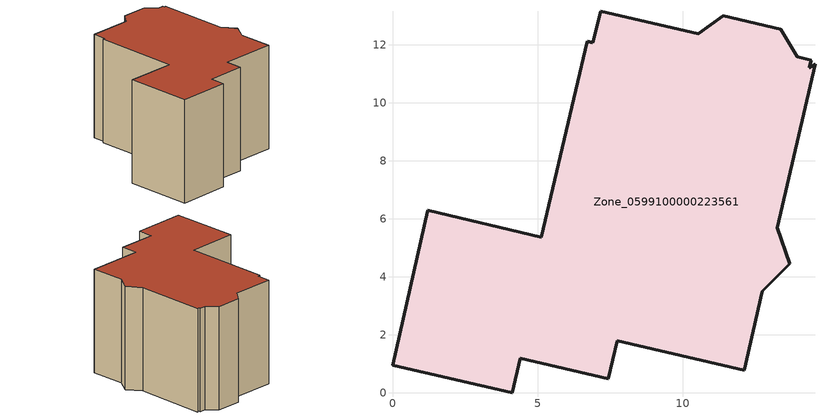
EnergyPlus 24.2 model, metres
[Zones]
Zone_0599100000223561
 floor ground (C_G): 13.25,5.7 13.68,4.45 12.74,3.51 12.11,0.78 7.74,1.8 7.44,0.49 4.4,1.2 4.12,0 0,0.96 1.21,6.29 5.13,5.36 6.71,12.12 6.89,12.06 7.17,13.16 10.54,12.37 11.4,13 13.38,12.53 13.94,11.58 14.42,11.47 14.37,11.21 14.56,11.33 z0
 wall outside (C_F): 13.38,12.53 11.4,13 10.54,12.37 7.17,13.16 6.89,12.06 6.71,12.12 5.13,5.36 1.21,6.29 0,0.96 4.12,0 4.4,1.2 7.44,0.49 7.74,1.8 12.11,0.78 12.74,3.51 13.68,4.45 13.25,5.7 14.56,11.33 14.37,11.21 14.42,11.47 13.94,11.58 13.38,12.53 z0:8.49
 roof outside (C_R): 6.71,12.12 5.13,5.36 1.21,6.29 0,0.96 4.12,0 4.4,1.2 7.44,0.49 7.74,1.8 12.11,0.78 12.74,3.51 13.68,4.45 13.25,5.7 14.56,11.33 14.37,11.21 14.42,11.47 13.94,11.58 13.38,12.53 11.4,13 10.54,12.37 7.17,13.16 6.89,12.06 z8.49
[BUILDING]
Pand.0599100000223561: North Axis=0; Terrain=City; Loads Convergence Tolerance Value=0.04; Temperature Convergence Tolerance Value=0.4; Solar Distribution=FullExterior; Maximum Number of Warmup Days=25; Minimum Number of Warmup Days=1
[Site:Location]
Rotterdam.The.Hague.AP_ZH_NLD Design_Conditions: Latitude=51.96; Longitude=4.45; Time Zone=1; Elevation=-4.5
[SITE:GROUNDTEMPERATURE:BUILDINGSURFACE]
18, 18, 18, 18, 18, 18, 18, 18, 18, 18, 18, 18
[MATERIAL] Thermal Absorptance=0.9; Solar Absorptance=0.7; Visible Absorptance=0.7
Name | Roughness | Thickness | Conductivity | Density | Specific Heat
G.D.1965 | MediumSmooth | 0.15 | 1 | 540 | 1210
F.D.1965 | Rough | 0.3 | 0.857143 | 1920 | 840
R.D.1965 | MediumRough | 0.2 | 0.08 | 1500 | 1000
[CONSTRUCTION]
C_G: G.D.1965
C_F: F.D.1965
C_R: R.D.1965
[ZONE]
Zone_0599100000223561: Type=1; Multiplier=1; Ceiling Height=Autocalculate; Volume=Autocalculate; Floor Area=autocalculate; Part of Total Floor Area=Yes
[ZONEINFILTRATION:DESIGNFLOWRATE]
Infil_Zone_0599100000223561: Zone or ZoneList or Space or SpaceList=Zone_0599100000223561; Schedule=AlwaysOn; Design Flow Rate Calculation Method=Flow/Area; Flow Rate per Floor Area=0.0042; Constant Term Coefficient=1; Temperature Term Coefficient=0; Velocity Term Coefficient=0; Velocity Squared Term Coefficient=0
[HVACTEMPLATE:ZONE:IDEALLOADSAIRSYSTEM]
Zone_0599100000223561: Maximum Heating Supply Air Temperature=50; Minimum Cooling Supply Air Temperature=13; Maximum Heating Supply Air Humidity Ratio=0.0156; Minimum Cooling Supply Air Humidity Ratio=0.0077; Heating Limit=NoLimit; Cooling Limit=NoLimit; Dehumidification Control Type=ConstantSensibleHeatRatio; Cooling Sensible Heat Ratio=0.7; Dehumidification Setpoint=60; Humidification Control Type=None; Humidification Setpoint=30; Outdoor Air Method=None; Outdoor Air Flow Rate per Person=0.00944; Outdoor Air Flow Rate per Zone Floor Area=0; Outdoor Air Flow Rate per Zone=0; Demand Controlled Ventilation Type=None; Outdoor Air Economizer Type=NoEconomizer; Heat Recovery Type=None; Sensible Heat Recovery Effectiveness=0.7; Latent Heat Recovery Effectiveness=0.65
[ZONECONTROL:THERMOSTAT]
ThermostatControl_Zone_0599100000223561: Zone or ZoneList=Zone_0599100000223561; Control Type Schedule=DualSetpointControlType; Control 1=Thermostat_Zone_0599100000223561; Temperature Difference Between Cutout And Setpoint=0
[THERMOSTATSETPOINT:DUALSETPOINT]
Thermostat_Zone_0599100000223561: Heating Setpoint Temperature Schedule=HeatingSetpoint_Zone_0599100000223561; Cooling Setpoint Temperature Schedule=CoolingSetpoint_Zone_0599100000223561
[SCHEDULE:COMPACT]
HeatingSetpoint_Zone_0599100000223561: Through: 12/31, For: AllDays, Until: 24:00, 21
CoolingSetpoint_Zone_0599100000223561: Through: 12/31, For: AllDays, Until: 24:00, 24
DualSetpointControlType: Through: 12/31, For: AllDays, Until: 24:00, 4
AlwaysOn: Through: 12/31, For: AllDays, Until: 24:00, 1
